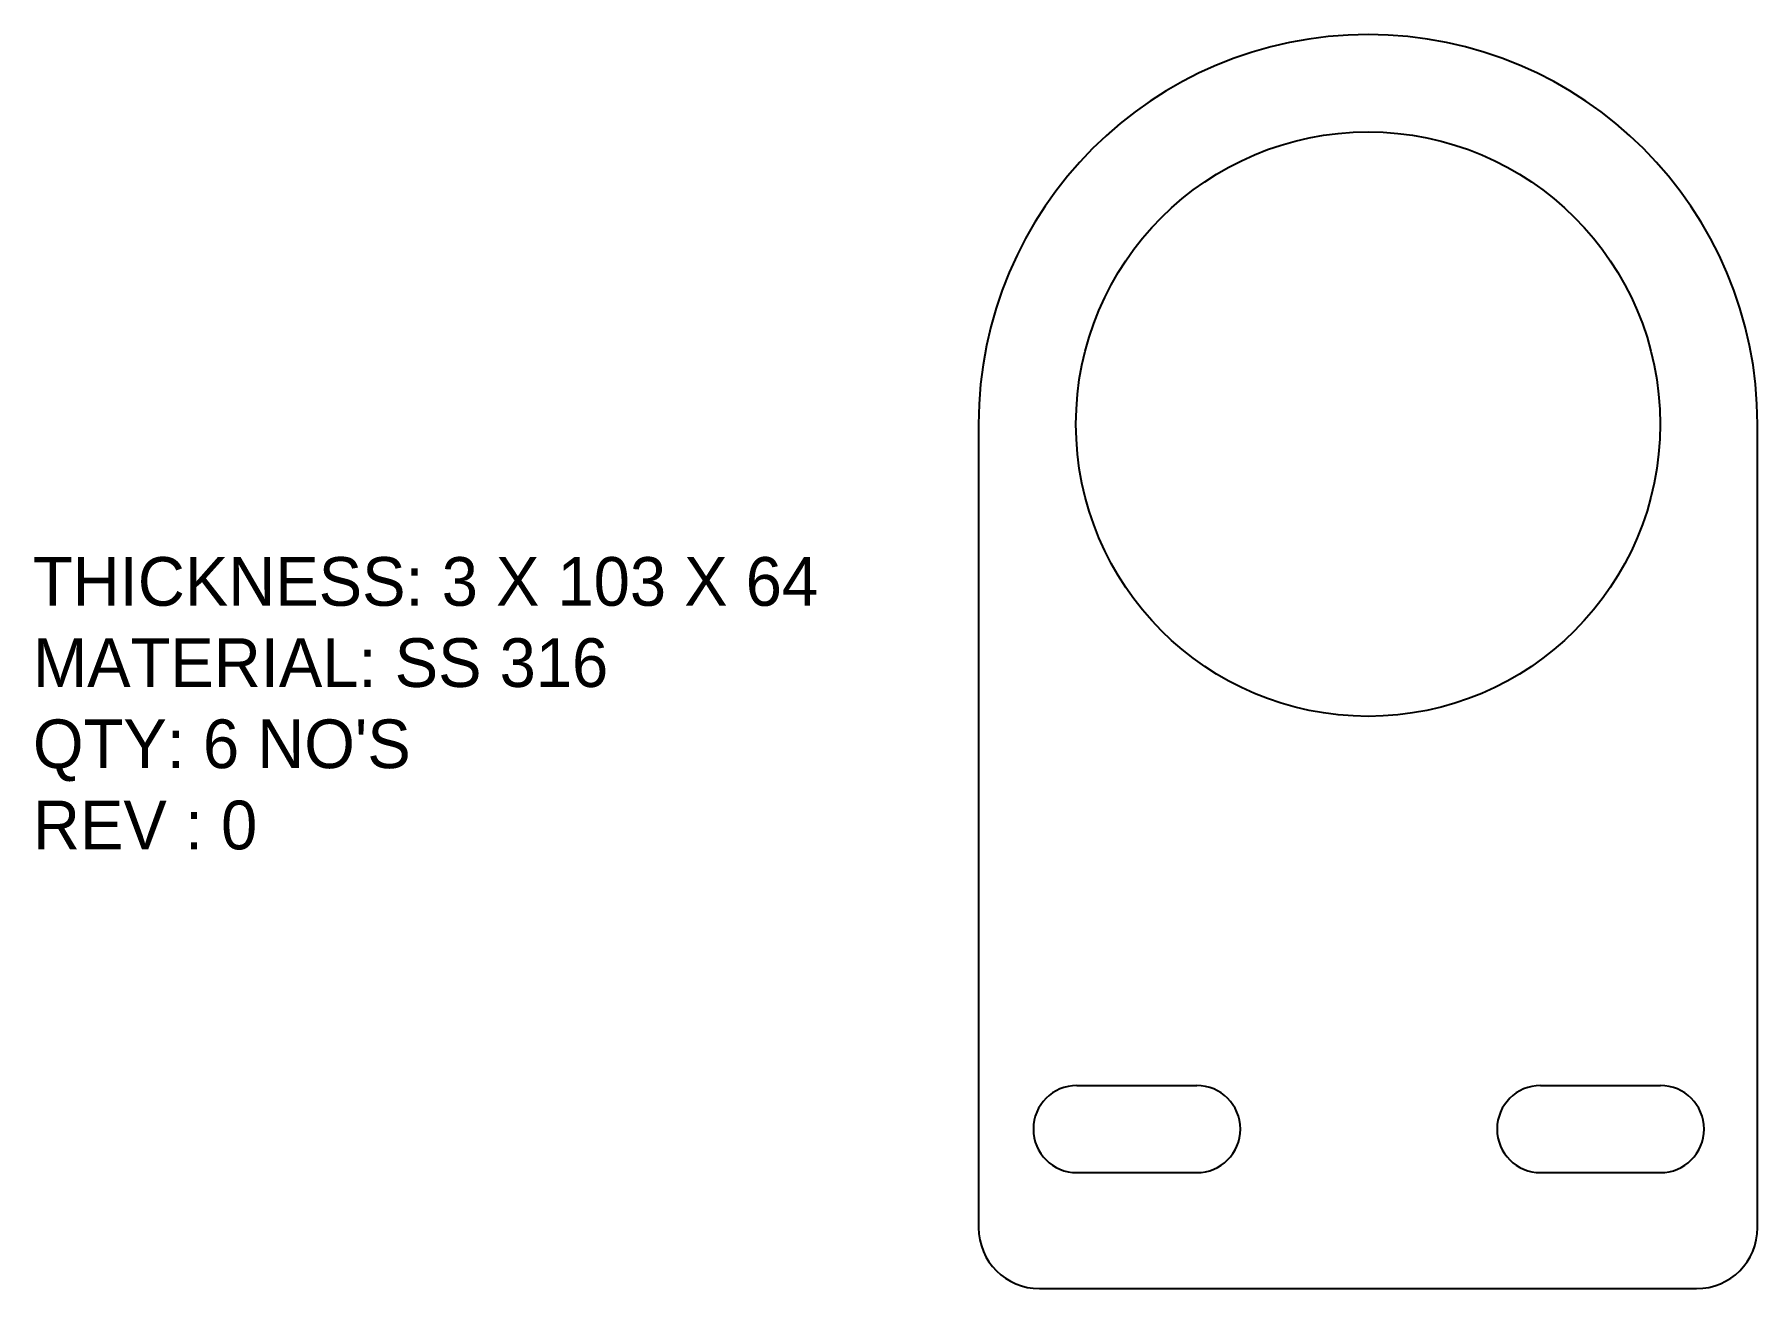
# Model space of a CAD drawing. Header units: inches. Extents: x 2465 to 2606, y -254 to -151.
import ezdxf

# ---------------------------------------------------------------- set-up
doc = ezdxf.new("R2010")
doc.units = ezdxf.units.IN
doc.header["$MEASUREMENT"] = 0
doc.layers.add('LaserCutting', color=3, linetype='Continuous')

msp = doc.modelspace()

# ---------------------------------------------------------------- linework, layer by layer
at = {"layer": 'LaserCutting'}
for p, q in [((2542.31, -182.61), (2542.31, -248.61)), ((2606.31, -248.61), (2606.31, -182.61)), ((2550.39, -236.93), (2560.24, -236.93)), ((2588.49, -236.93), (2598.34, -236.93)), ((2550.39, -244.08), (2560.24, -244.08)), ((2588.49, -244.08), (2598.34, -244.08)), ((2547.31, -253.61), (2601.31, -253.61))]:
    msp.add_line(p, q, dxfattribs=at)
msp.add_circle((2574.31, -182.61), 24, dxfattribs=at)
for centre, radius, start, end in [((2574.31, -182.61), 32, 0, 180), ((2550.39, -240.51), 3.58, 90, 270), ((2560.24, -240.51), 3.58, 270, 90), ((2588.49, -240.51), 3.58, 90, 270), ((2598.34, -240.51), 3.58, 270, 90), ((2547.31, -248.61), 5, 180, 270), ((2601.31, -248.61), 5, 270, 0)]:
    msp.add_arc(centre, radius, start, end, dxfattribs=at)

# ---------------------------------------------------------------- texts
at = {"layer": 'LaserCutting', "insert": (2464.61, -193.53), "char_height": 4, "width": 174.5146, "attachment_point": 1}
msp.add_mtext("{\\fCentury Gothic|b0|i0|c0|p18;THICKNESS: 3 X 103 X 64\\PMATERIAL: SS 316\\PQTY: 6 NO'S\\PREV : 0}", dxfattribs=at)

doc.saveas('drawing.dxf')
